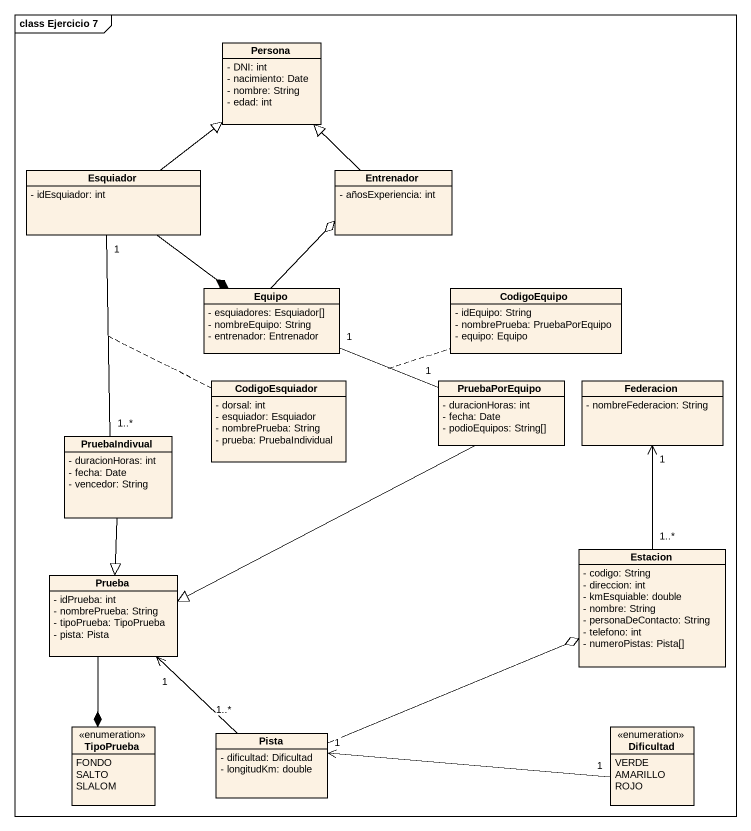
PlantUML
@startuml
mainframe class Ejercicio 7
hide circle
hide empty members
skinparam classAttributeIconSize 0
class Persona {
  - DNI: int
  - nacimiento: Date
  - nombre: String
  - edad: int
}
class Esquiador {
  - idEsquiador: int
}
class Entrenador {
  - añosExperiencia: int
}
class Equipo {
  - esquiadores: Esquiador[]
  - nombreEquipo: String
  - entrenador: Entrenador
}
class CodigoEquipo {
  - idEquipo: String
  - nombrePrueba: PruebaPorEquipo
  - equipo: Equipo
}
class CodigoEsquiador {
  - dorsal: int
  - esquiador: Esquiador
  - nombrePrueba: String
  - prueba: PruebaIndividual
}
class PruebaPorEquipo {
  - duracionHoras: int
  - fecha: Date
  - podioEquipos: String[]
}
class Federacion {
  - nombreFederacion: String
}
class PruebaIndivual {
  - duracionHoras: int
  - fecha: Date
  - vencedor: String
}
class Prueba {
  - idPrueba: int
  - nombrePrueba: String
  - tipoPrueba: TipoPrueba
  - pista: Pista
}
class Estacion {
  - codigo: String
  - direccion: int
  - kmEsquiable: double
  - nombre: String
  - personaDeContacto: String
  - telefono: int
  - numeroPistas: Pista[]
}
enum TipoPrueba {
  FONDO
  SALTO
  SLALOM
}
class Pista {
  - dificultad: Dificultad
  - longitudKm: double
}
enum Dificultad {
  VERDE
  AMARILLO
  ROJO
}
Esquiador -up-|> Persona
Esquiador --* Equipo
Entrenador -up-|> Persona
Equipo -up-o Entrenador
PruebaPorEquipo "1" -left- "1" Equipo
(PruebaPorEquipo, Equipo) .. CodigoEquipo
PruebaPorEquipo -left-|> Prueba
Federacion "1" <-- "1..*" Estacion
PruebaIndivual "1..*" -up- "1" Esquiador
(PruebaIndivual, Esquiador) .. CodigoEsquiador
PruebaIndivual --|> Prueba
Prueba --* TipoPrueba
Prueba "1" <-- "1..*" Pista
Pista -right-o Estacion
Dificultad "1" -left-> "1" Pista
@enduml
